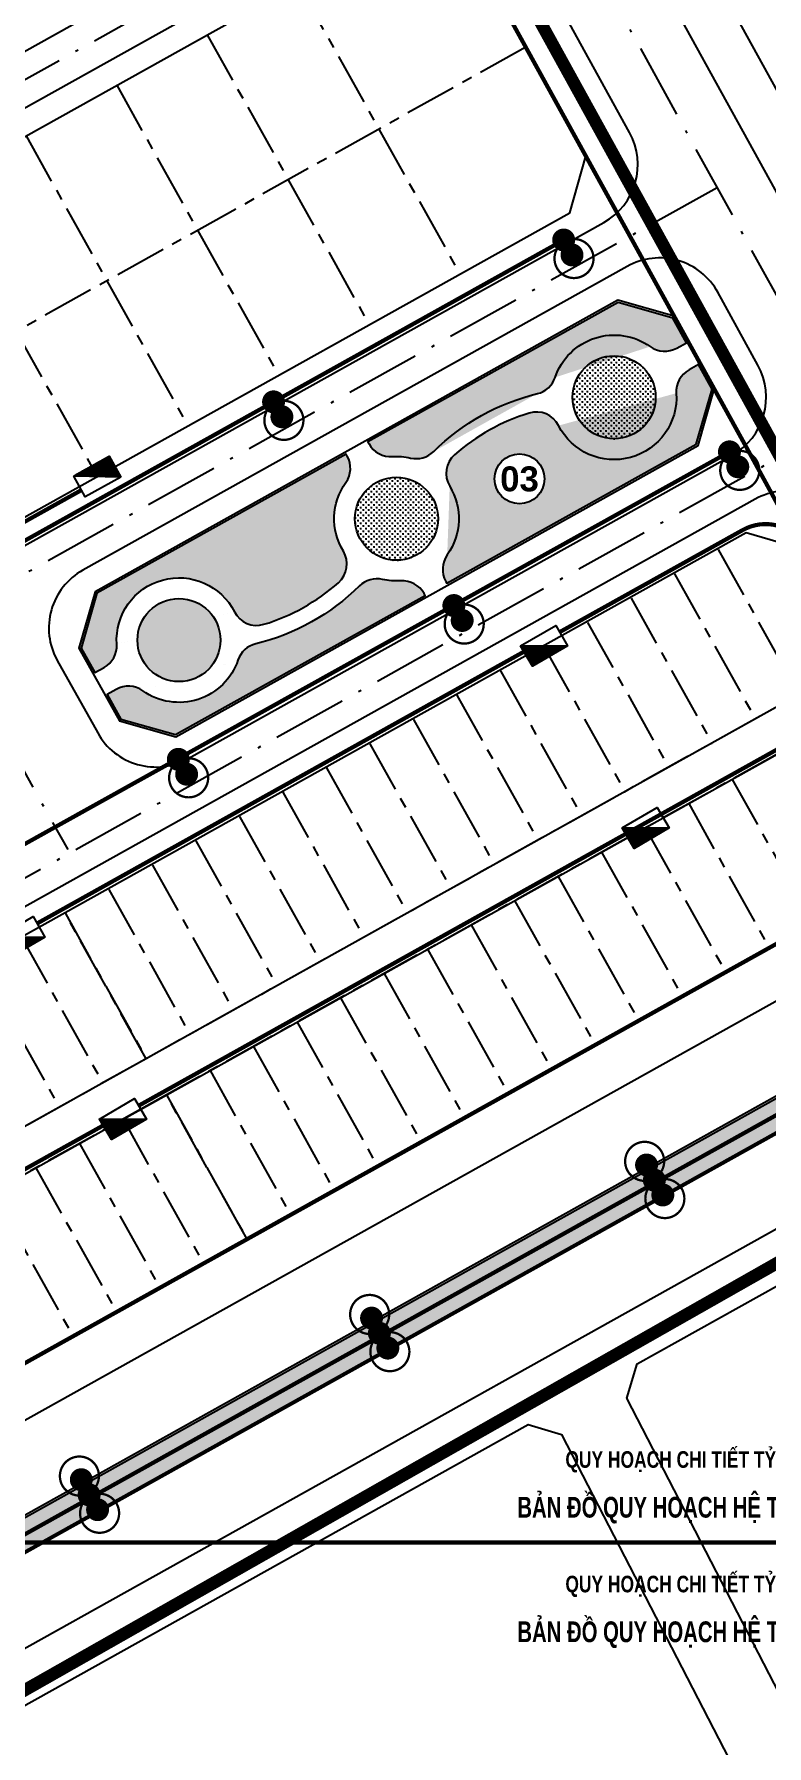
# Model space of a CAD drawing. Header units: metres. Extents: x 566107 to 571261, y 2062953 to 2068466.
# Drawn here: x 569046.3 to 569134.5, y 2066211.6 to 2066417.8 of the extents above; entities that cross this region are included whole.
import ezdxf
from ezdxf.enums import TextEntityAlignment as Align

# ---------------------------------------------------------------- set-up
doc = ezdxf.new("R2010")
doc.units = ezdxf.units.M
for name, pattern in [('ACAD_ISO10W100', [18.5, 12, -3, 0.5, -3]), ('CENTER', [2, 1.25, -0.25, 0.25, -0.25]), ('DOT', [0.25, 0, -0.25]), ('HIDDEN', [0.375, 0.25, -0.125])]:
    doc.linetypes.add(name, pattern=pattern)
for name, color, linetype in [('BoThamCo', 94, 'CONTINUOUS'), ('ChiaLo', 128, 'CENTER'), ('Dien', 1, 'CONTINUOUS'), ('Dien CS', 2, 'CONTINUOUS'), ('Dien SH', 6, 'CONTINUOUS'), ('ghi_chu', 7, 'CONTINUOUS'), ('hacth sdd', 8, 'CONTINUOUS'), ('hatchViaHe+LogDg', 129, 'CONTINUOUS'), ('Khung ban ve', 7, 'CONTINUOUS'), ('LogDg', 7, 'CONTINUOUS'), ('nha', 20, 'CONTINUOUS'), ('RANHGIOI', 2, 'HIDDEN'), ('TimDg', 222, 'CONTINUOUS'), ('ViaHeS', 32, 'CONTINUOUS')]:
    doc.layers.add(name, color=color, linetype=linetype)
doc.styles.add('ARIALB', font='VHARIALB.TTF', dxfattribs={"width": 0.75})
doc.styles.get("Standard").update_dxf_attribs({"font": 'VHARIALN.TTF'})
doc.linetypes.add('DD0', pattern='A,12.7,-5.08,["0,4kV",Standard,S=2.54,R=0,X=-2.54,Y=-1.27],-9.35', length=27.13)
doc.linetypes.add('DIEN22KV', pattern='A,12.7,-5.08,["22KV",Standard,S=2.54,R=0,X=-2.54,Y=-1.27],-9.08', length=26.86)
doc.linetypes.add('DIENCS_LINE', pattern='A,12.7,-5.08,["CS",Standard,S=2.54,R=0,X=-2.54,Y=-1.27],-6.35', length=24.13)
pattern_1 = [(0, (568078.41226, 2065965.17254), (0.3175, 0.3175), [0.15875, -0.47625]), (90, (568078.49163, 2065965.09316), (-0.3175, 0.3175), [0.15875, -0.47625])]

# ---------------------------------------------------------------- blocks, each defined once
blk = doc.blocks.new('truong')
at = {"color": 240}
for points in [[(0, 0), (3.9, -6.99), (-3.03, -10.98), (-6.93, -3.99)], [(-30.76, -53.93), (-39.49, -58.8), (-45.28, -48.3), (-36.55, -43.42)], [(-53.77, -80.52), (-51.34, -84.88), (-55.7, -87.32), (-58.14, -82.95)], [(-86.18, -96.31), (-82.8, -102.44), (-60.97, -90.26), (-64.35, -84.13)]]:
    blk.add_wipeout(points, dxfattribs=at).dxf.layer = 'nha'
at = {"layer": 'nha'}
for points in [[(-4.77, -7.36), (1.73, -3.62)], [(-35.24, -56.15), (-40.85, -46.11)]]:
    blk.add_lwpolyline(points, dxfattribs=at)
at = {"layer": 'nha', "const_width": 0.332}
for points in [[(-37.35, -45.67, 1), (-37.06, -45.51, 1)], [(-36.87, -46.55, 1), (-36.58, -46.38, 1)], [(-36.39, -47.42, 1), (-36.1, -47.26, 1)]]:
    blk.add_lwpolyline(points, format="xyb", close=True, dxfattribs=at)
at = {"color": 240}
for points in [[(-8.86, -10.8), (-0.58, -25.64), (-26.85, -40.3), (-35.06, -25.41)], [(-47.29, -32.24), (-42.41, -40.97), (-57.32, -49.28), (-55.85, -51.9), (-63.71, -56.29), (-65.16, -53.66), (-86.99, -65.84), (-87.97, -64.1), (-92.33, -66.53), (-87.74, -74.85), (-85.04, -73.34), (-81.59, -79.43), (-84.36, -80.98), (-81.7, -85.8), (-90.44, -90.67), (-104.92, -64.4)]]:
    blk.add_wipeout(points, dxfattribs=at).dxf.layer = 'nha'
at = {"layer": 'nha', "color": 240, "linetype": 'Continuous'}
for points in [[(-3.03, -10.98), (-6.93, -3.99), (0, 0), (3.9, -6.99)], [(-47.29, -32.24), (-42.41, -40.97), (-86.99, -65.84), (-91.82, -57.09)], [(-30.76, -53.93), (-39.49, -58.8), (-45.28, -48.3), (-36.55, -43.42)], [(-53.77, -80.52), (-58.14, -82.95), (-55.7, -87.32), (-51.34, -84.88)], [(-53.87, -80.86), (-57.8, -83.05), (-55.61, -86.98), (-51.68, -84.79)], [(-64.35, -84.13), (-60.97, -90.26), (-82.8, -102.44), (-86.18, -96.31)]]:
    blk.add_lwpolyline(points, close=True, dxfattribs=at)
at = {"layer": 'nha', "color": 10, "ltscale": 3}
for points in [[(-2.94, -10.64), (-6.59, -4.08), (-0.09, -0.34), (3.56, -6.9)], [(-47.38, -32.58), (-42.75, -40.87), (-86.9, -65.5), (-91.48, -57.18)], [(-31.1, -53.84), (-39.39, -58.46), (-44.94, -48.39), (-36.65, -43.76)], [(-90.34, -90.33), (-82.04, -85.7), (-96.29, -59.86), (-104.58, -64.49)], [(-64.45, -84.47), (-61.31, -90.16), (-82.71, -102.1), (-85.85, -96.41)]]:
    blk.add_lwpolyline(points, close=True, dxfattribs=at)
at = {"layer": 'nha', "const_width": 0.332}
for points in [[(-12.28, -14.5, 1), (-11.99, -14.34, 1)], [(-11.41, -14.02, 1), (-11.12, -13.86, 1)], [(-10.54, -13.53, 1), (-10.25, -13.37, 1)], [(-9.66, -13.04, 1), (-9.37, -12.88, 1)], [(-48.96, -34.97, 1), (-48.67, -34.81, 1)], [(-48.09, -34.48, 1), (-47.8, -34.32, 1)], [(-51.58, -36.43, 1), (-51.29, -36.27, 1)], [(-50.71, -35.94, 1), (-50.42, -35.78, 1)], [(-49.83, -35.46, 1), (-49.54, -35.3, 1)], [(-96.99, -61.77, 1), (-96.7, -61.61, 1)], [(-96.51, -62.65, 1), (-96.22, -62.48, 1)], [(-96.03, -63.52, 1), (-95.74, -63.36, 1)], [(-95.54, -64.4, 1), (-95.25, -64.24, 1)], [(-95.06, -65.27, 1), (-94.77, -65.11, 1)], [(-66.03, -86.86, 1), (-65.74, -86.7, 1)], [(-65.15, -86.38, 1), (-64.87, -86.21, 1)], [(-67.77, -87.84, 1), (-67.49, -87.68, 1)], [(-66.9, -87.35, 1), (-66.61, -87.19, 1)]]:
    blk.add_lwpolyline(points, format="xyb", close=True, dxfattribs=at)
at = {"layer": 'nha'}
for points in [[(-45.07, -36.72), (-89.19, -61.34)], [(-86.19, -88.01), (-100.43, -62.18)], [(-53.87, -80.86), (-55.61, -86.98)], [(-57.8, -83.05), (-51.68, -84.79)], [(-84.28, -99.25), (-62.88, -87.32)]]:
    blk.add_lwpolyline(points, dxfattribs=at)
at = {"layer": 'nha', "color": 240, "linetype": 'Continuous'}
for points in [[(-65.16, -53.66), (-63.71, -56.29), (-55.85, -51.9), (-57.32, -49.28)], [(-64.94, -53.54), (-63.62, -55.95), (-56.19, -51.81), (-57.53, -49.41)], [(-96.19, -59.52), (-91.82, -57.09)], [(-90.44, -90.67), (-81.7, -85.8), (-96.19, -59.52), (-104.92, -64.4), (-90.44, -90.67)], [(-92.33, -66.53), (-87.96, -64.09)], [(-87.74, -74.85), (-85.04, -73.34), (-81.59, -79.43), (-84.36, -80.98)]]:
    blk.add_lwpolyline(points, dxfattribs=at)
at = {"layer": 'nha', "color": 10, "ltscale": 3}
for points in [[(-96.07, -59.74), (-91.7, -57.31)], [(-92.45, -66.31), (-88.08, -63.87)], [(-87.62, -75.07), (-85.14, -73.68), (-81.93, -79.34), (-84.48, -80.76)]]:
    blk.add_lwpolyline(points, dxfattribs=at)
at = {"color": 240}
blk.add_wipeout([(1.86, -30.01), (6.66, -38.61), (-19.66, -53.11), (-24.41, -44.49)], dxfattribs=at).dxf.layer = 'nha'
at = {"layer": 'nha', "color": 240, "linetype": 'Continuous'}
for points in [[(-35.06, -25.41), (-8.86, -10.8), (-0.58, -25.64), (-26.85, -40.3), (-35.06, -25.41)], [(-24.41, -44.49), (1.86, -30.01), (6.66, -38.61), (-19.66, -53.11)]]:
    blk.add_lwpolyline(points, close=True, dxfattribs=at)
at = {"layer": 'nha', "color": 10, "ltscale": 3}
for points in [[(-34.72, -25.51), (-8.96, -11.14), (-0.92, -25.54), (-26.75, -39.96)], [(-24.07, -44.59), (1.76, -30.35), (6.32, -38.51), (-19.56, -52.77)]]:
    blk.add_lwpolyline(points, close=True, dxfattribs=at)
at = {"layer": 'nha'}
for points in [[(-30.74, -32.74), (-4.94, -18.34)], [(4.04, -34.43), (-21.82, -48.68)]]:
    blk.add_lwpolyline(points, dxfattribs=at)
at = {"layer": 'nha', "const_width": 0.332}
for points in [[(-0.69, -33.23, 1), (-0.4, -33.07, 1)], [(0.18, -32.74, 1), (0.47, -32.58, 1)], [(1.06, -32.25, 1), (1.35, -32.09, 1)], [(-1.56, -33.72, 1), (-1.27, -33.55, 1)]]:
    blk.add_lwpolyline(points, format="xyb", close=True, dxfattribs=at)
blk = doc.blocks.new('dsl')
at = {"color": 158, "linetype": 'DOT'}
blk.add_wipeout([(0, 1.5), (0.34, 1.46), (0.73, 1.31), (1.02, 1.1), (1.23, 0.85), (1.35, 0.64), (1.44, 0.41), (1.5, 0), (1.44, -0.42), (1.33, -0.7), (1.15, -0.96), (0.91, -1.19), (0.61, -1.37), (0.38, -1.45), (0, -1.5), (-0.46, -1.43), (-0.79, -1.27), (-1.14, -0.97), (-1.32, -0.72), (-1.43, -0.46), (-1.49, -0.14), (-1.5, 0), (-1.46, 0.34), (-1.34, 0.68), (-1.17, 0.94), (-0.92, 1.19), (-0.63, 1.36), (-0.25, 1.48)], dxfattribs=at).dxf.layer = 'ghi_chu'
at = {"layer": 'ghi_chu', "color": 32}
blk.add_circle((0, 0), 1.5, dxfattribs=at)
at = {"layer": 'ghi_chu', "style": 'ARIALB'}
blk.add_attdef('01', text='', height=1.5, dxfattribs=at).set_placement((0, -0.75), align=Align.CENTER)
blk = doc.blocks.new('TCT')
at = {"layer": 'Dien SH', "linetype": 'ACAD_ISO10W100'}
h = blk.add_hatch(dxfattribs=at)
h.set_pattern_fill('ANSI31', color=8, scale=0.2, angle=359.8821, style=0)
h.set_pattern_definition([(44.8821451, (4489.845165, -1045.592617), (-0.01764126996, 0.0177139943), [])])
h.paths.add_polyline_path([(-0.86, 0.5), (-2.41, -0.26), (-2.42, -1.41), (2.41, -1.42)])
h.paths.add_polyline_path([(-0.86, 0.5), (-2.41, 1.42), (-2.41, -0.26)])
at = {"layer": 'Dien SH', "color": 4, "linetype": 'ACAD_ISO10W100'}
blk.add_line((-2.41, 1.41), (2.41, -1.41), dxfattribs=at)
at = {"layer": 'Dien SH', "color": 4, "linetype": 'Continuous'}
blk.add_lwpolyline([(-2.41, 1.41), (2.41, 1.41), (2.41, -1.41), (-2.41, -1.41)], close=True, dxfattribs=at)
blk = doc.blocks.new('cs12')
at = {"layer": 'Dien CS', "color": 7, "linetype": 'Continuous', "ltscale": 20}
for points, const_width in [([(1.74, 0.97, 1), (-1.74, 4.13, 1)], 0.277), ([(0.51, 1.59, 1), (-0.51, 2.52, 1)], 1.38), ([(0.51, 0.47, -1), (-0.51, -0.47, -1)], 1.38)]:
    blk.add_lwpolyline(points, format="xyb", close=True, dxfattribs=dict(at, const_width=const_width))
blk = doc.blocks.new('CS01')
at = {"layer": 'Dien CS', "color": 7, "linetype": 'Continuous', "ltscale": 20}
for points, const_width in [([(0.51, 0.47, -1), (-0.51, -0.47, -1)], 1.38), ([(1.74, -0.97, -1), (-1.74, -4.13, -1)], 0.277), ([(0.51, -1.59, -1), (-0.51, -2.52, -1)], 1.38)]:
    blk.add_lwpolyline(points, format="xyb", close=True, dxfattribs=dict(at, const_width=const_width))

msp = doc.modelspace()

# ---------------------------------------------------------------- hatches: boundary and pattern name
at = {"layer": 'hacth sdd'}
h = msp.add_hatch(dxfattribs=at)
h.set_pattern_fill('CROSS', color=64, scale=0.05, style=0)
h.set_pattern_definition([(0, (568895.41586, 2066354.81085), (0.3175, 0.3175), [0.15875, -0.47625]), (90, (568895.49523, 2066354.73148), (-0.3175, 0.3175), [0.15875, -0.47625])])
edge = h.paths.add_edge_path()
edge.add_arc((568982.17, 2066448.17), 3, 299.1613, 389.1613)
edge.add_line((568984.79, 2066449.63), (568982.84, 2066453.12))
edge.add_line((568982.84, 2066453.12), (568965.32, 2066443.35))
edge.add_arc((568956.55, 2066459.07), 18, 260.5015, 299.1613, ccw=False)
edge.add_line((568953.58, 2066441.31), (568946.05, 2066442.57))
edge.add_arc((568943.57, 2066427.78), 15, 80.5015, 119.1613)
edge.add_line((568936.26, 2066440.88), (568897.55, 2066419.27))
edge.add_line((568897.55, 2066419.27), (568895.42, 2066412.36))
edge.add_line((568895.42, 2066412.36), (568923.18, 2066356.85))
edge.add_line((568923.18, 2066356.85), (568929.79, 2066354.81))
edge.add_line((568929.79, 2066354.81), (569085.64, 2066441.78))
edge.add_line((569085.64, 2066441.78), (569087.6, 2066448.59))
edge.add_line((569087.6, 2066448.59), (569076.49, 2066468.74))
edge.add_line((569076.49, 2066468.74), (569074.57, 2066467.66))
edge.add_arc((569076.03, 2066465.04), 3, 119.1613, 209.1613)
edge.add_line((569073.41, 2066463.58), (569078.77, 2066453.98))
edge.add_line((569078.77, 2066453.98), (569070.04, 2066449.1))
edge.add_line((569070.04, 2066449.1), (569064.68, 2066458.71))
edge.add_arc((569062.06, 2066457.25), 3, 29.1613, 119.1613)
edge.add_line((569060.6, 2066459.87), (569059.72, 2066459.38))
edge.add_line((569059.72, 2066459.38), (569065.57, 2066448.9))
edge.add_line((569065.57, 2066448.9), (569027.15, 2066427.46))
edge.add_line((569027.15, 2066427.46), (569029.58, 2066423.1))
edge.add_line((569029.58, 2066423.1), (568967.55, 2066388.48))
edge.add_arc((568968.53, 2066386.73), 2, 119.1613, 209.4535)
edge.add_line((568966.78, 2066385.75), (568967.69, 2066384.15))
edge.add_line((568967.69, 2066384.15), (568933.12, 2066364.63))
edge.add_line((568933.12, 2066364.63), (568904.56, 2066415.2))
edge.add_line((568904.56, 2066415.2), (568939.13, 2066434.72))
edge.add_line((568939.13, 2066434.72), (568942.7, 2066428.41))
edge.add_arc((568947.05, 2066430.86), 5, 209.4535, 299.1613)
edge.add_line((568949.49, 2066426.5), (568983.63, 2066445.55))
h = msp.add_hatch(dxfattribs=at)
h.set_pattern_fill('CROSS', color=64, scale=0.05, style=0)
h.set_pattern_definition(pattern_1)
edge = h.paths.add_edge_path()
edge.add_line((569123.64, 2066379.96), (569124.79, 2066380.6))
edge.add_line((569124.79, 2066380.6), (569123.15, 2066383.58))
edge.add_line((569123.15, 2066383.58), (569116.57, 2066385.46))
edge.add_line((569116.57, 2066385.46), (569086.45, 2066368.66))
edge.add_line((569086.45, 2066368.66), (569086.58, 2066368.43))
edge.add_arc((569089.2, 2066369.89), 3, 209.1613, 273.7844)
edge.add_arc((569089.89, 2066359.41), 7.5, 76.9962, 93.7844, ccw=False)
edge.add_arc((569092.26, 2066369.64), 3, 256.9962, 314.7868)
edge.add_arc((569113.05, 2066348.69), 26.52, 103.5348, 134.7868, ccw=False)
edge.add_arc((569106.14, 2066377.39), 3, 283.5348, 341.3275)
edge.add_arc((569116.09, 2066374.03), 7.5, 54.5436, 161.3275, ccw=False)
edge.add_arc((569122.18, 2066382.58), 3, 234.5436, 299.1619)
h = msp.add_hatch(dxfattribs=at)
h.set_pattern_fill('CROSS', color=64, scale=0.05, style=0)
h.set_pattern_definition(pattern_1)
edge = h.paths.add_edge_path()
edge.add_line((569123.64, 2066379.96), (569124.79, 2066380.6))
edge.add_line((569124.79, 2066380.6), (569123.15, 2066383.58))
edge.add_line((569123.15, 2066383.58), (569116.57, 2066385.46))
edge.add_line((569116.57, 2066385.46), (569086.45, 2066368.66))
edge.add_line((569086.45, 2066368.66), (569086.58, 2066368.43))
edge.add_arc((569089.2, 2066369.89), 3, 209.1613, 273.7844)
edge.add_arc((569089.89, 2066359.41), 7.5, 76.9962, 93.7844, ccw=False)
edge.add_arc((569092.26, 2066369.64), 3, 256.9962, 314.7868)
edge.add_arc((569113.05, 2066348.69), 26.52, 103.5348, 134.7868, ccw=False)
edge.add_arc((569106.14, 2066377.39), 3, 283.5348, 341.3275)
edge.add_arc((569116.09, 2066374.03), 7.5, 54.5436, 161.3275, ccw=False)
edge.add_arc((569122.18, 2066382.58), 3, 234.5436, 299.1619)
h = msp.add_hatch(dxfattribs=at)
h.set_pattern_fill('CROSS', color=64, scale=0.05, style=0)
h.set_pattern_definition(pattern_1)
edge = h.paths.add_edge_path()
edge.add_arc((569116.09, 2066374.03), 5, 0, 360)
h = msp.add_hatch(dxfattribs=at)
h.set_pattern_fill('CROSS', color=64, scale=0.05, style=0)
h.set_pattern_definition(pattern_1)
edge = h.paths.add_edge_path()
edge.add_arc((569116.09, 2066374.03), 5, 0, 360)
h = msp.add_hatch(dxfattribs=at)
h.set_pattern_fill('CROSS', color=64, scale=0.05, style=0)
h.set_pattern_definition(pattern_1)
edge = h.paths.add_edge_path()
edge.add_arc((569089.89, 2066359.41), 7.5, -35.4618, 31.3253, ccw=False)
edge.add_arc((569098.45, 2066353.32), 3, 144.5382, 209.1613)
edge.add_line((569095.83, 2066351.86), (569095.96, 2066351.63))
edge.add_line((569095.96, 2066351.63), (569125.99, 2066368.38))
edge.add_line((569125.99, 2066368.38), (569127.88, 2066375))
edge.add_line((569127.88, 2066375), (569126.24, 2066377.98))
edge.add_line((569126.24, 2066377.98), (569125.11, 2066377.34))
edge.add_arc((569126.57, 2066374.72), 3, 119.1619, 183.7897)
edge.add_arc((569116.09, 2066374.03), 7.5, -153.002, 3.7897, ccw=False)
edge.add_arc((569106.74, 2066369.26), 3, 26.998, 107.0704)
edge.add_arc((569113.05, 2066348.69), 24.52, 107.0704, 131.2505)
edge.add_arc((569098.86, 2066364.87), 3, 131.2505, 211.3253)
h = msp.add_hatch(dxfattribs=at)
h.set_pattern_fill('CROSS', color=64, scale=0.05, style=0)
h.set_pattern_definition(pattern_1)
edge = h.paths.add_edge_path()
edge.add_arc((569089.89, 2066359.41), 7.5, -35.4618, 31.3253, ccw=False)
edge.add_arc((569098.45, 2066353.32), 3, 144.5382, 209.1613)
edge.add_line((569095.83, 2066351.86), (569095.96, 2066351.63))
edge.add_line((569095.96, 2066351.63), (569125.99, 2066368.38))
edge.add_line((569125.99, 2066368.38), (569127.88, 2066375))
edge.add_line((569127.88, 2066375), (569126.24, 2066377.98))
edge.add_line((569126.24, 2066377.98), (569125.11, 2066377.34))
edge.add_arc((569126.57, 2066374.72), 3, 119.1619, 183.7897)
edge.add_arc((569116.09, 2066374.03), 7.5, -153.002, 3.7897, ccw=False)
edge.add_arc((569106.74, 2066369.26), 3, 26.998, 107.0704)
edge.add_arc((569113.05, 2066348.69), 24.52, 107.0704, 131.2505)
edge.add_arc((569098.86, 2066364.87), 3, 131.2505, 211.3253)
h = msp.add_hatch(dxfattribs=at)
h.set_pattern_fill('CROSS', color=64, scale=0.05, style=0)
h.set_pattern_definition(pattern_1)
edge = h.paths.add_edge_path()
edge.add_arc((569053.22, 2066344.1), 3, 299.1619, 363.7843)
edge.add_arc((569063.7, 2066344.79), 7.5, 27.001, 183.7843, ccw=False)
edge.add_arc((569073.05, 2066349.56), 3, 207.001, 287.0727)
edge.add_arc((569066.73, 2066370.13), 24.52, 287.0727, 311.2515)
edge.add_arc((569080.92, 2066353.95), 3, 311.2515, 391.3209)
edge.add_arc((569089.89, 2066359.41), 7.5, 144.5382, 211.3209, ccw=False)
edge.add_arc((569081.34, 2066365.5), 3, 324.5382, 389.1613)
edge.add_line((569083.96, 2066366.96), (569083.83, 2066367.19))
edge.add_line((569083.83, 2066367.19), (569053.8, 2066350.44))
edge.add_line((569053.8, 2066350.44), (569051.93, 2066343.83))
edge.add_line((569051.93, 2066343.83), (569053.58, 2066340.87))
edge.add_line((569053.58, 2066340.87), (569054.68, 2066341.48))
edge = h.paths.add_edge_path()
edge.add_arc((569063.7, 2066344.79), 5, 0, 360)
h = msp.add_hatch(dxfattribs=at)
h.set_pattern_fill('CROSS', color=64, scale=0.05, style=0)
h.set_pattern_definition(pattern_1)
edge = h.paths.add_edge_path()
edge.add_arc((569053.22, 2066344.1), 3, 299.1619, 363.7843)
edge.add_arc((569063.7, 2066344.79), 7.5, 27.001, 183.7843, ccw=False)
edge.add_arc((569073.05, 2066349.56), 3, 207.001, 287.0727)
edge.add_arc((569066.73, 2066370.13), 24.52, 287.0727, 311.2515)
edge.add_arc((569080.92, 2066353.95), 3, 311.2515, 391.3209)
edge.add_arc((569089.89, 2066359.41), 7.5, 144.5382, 211.3209, ccw=False)
edge.add_arc((569081.34, 2066365.5), 3, 324.5382, 389.1613)
edge.add_line((569083.96, 2066366.96), (569083.83, 2066367.19))
edge.add_line((569083.83, 2066367.19), (569053.8, 2066350.44))
edge.add_line((569053.8, 2066350.44), (569051.93, 2066343.83))
edge.add_line((569051.93, 2066343.83), (569053.58, 2066340.87))
edge.add_line((569053.58, 2066340.87), (569054.68, 2066341.48))
edge = h.paths.add_edge_path()
edge.add_arc((569063.7, 2066344.79), 5, 0, 360)
h = msp.add_hatch(dxfattribs=at)
h.set_pattern_fill('CROSS', color=64, scale=0.05, style=0)
h.set_pattern_definition(pattern_1)
edge = h.paths.add_edge_path()
edge.add_arc((569089.89, 2066359.41), 5, 0, 360)
h = msp.add_hatch(dxfattribs=at)
h.set_pattern_fill('CROSS', color=64, scale=0.05, style=0)
h.set_pattern_definition(pattern_1)
edge = h.paths.add_edge_path()
edge.add_arc((569089.89, 2066359.41), 5, 0, 360)
h = msp.add_hatch(dxfattribs=at)
h.set_pattern_fill('CROSS', color=64, scale=0.05, style=0)
h.set_pattern_definition(pattern_1)
edge = h.paths.add_edge_path()
edge.add_line((569056.14, 2066338.86), (569055.05, 2066338.25))
edge.add_line((569055.05, 2066338.25), (569056.7, 2066335.28))
edge.add_line((569056.7, 2066335.28), (569063.3, 2066333.41))
edge.add_line((569063.3, 2066333.41), (569093.34, 2066350.16))
edge.add_line((569093.34, 2066350.16), (569093.21, 2066350.39))
edge.add_arc((569090.59, 2066348.93), 3, 29.1613, 93.7844)
edge.add_arc((569089.89, 2066359.41), 7.5, 256.991, 273.7844, ccw=False)
edge.add_arc((569087.53, 2066349.18), 3, 76.991, 134.7861)
edge.add_arc((569066.73, 2066370.13), 26.52, 283.5375, 314.7861, ccw=False)
edge.add_arc((569073.64, 2066341.43), 3, 103.5375, 161.3305)
edge.add_arc((569063.7, 2066344.79), 7.5, 234.5381, 341.3305, ccw=False)
edge.add_arc((569057.61, 2066336.24), 3, 54.5381, 119.1619)
edge = h.paths.add_edge_path(flags=17)
edge.add_arc((569063.7, 2066344.79), 5, 0, 360)
h = msp.add_hatch(dxfattribs=at)
h.set_pattern_fill('CROSS', color=64, scale=0.05, style=0)
h.set_pattern_definition(pattern_1)
edge = h.paths.add_edge_path()
edge.add_line((569056.14, 2066338.86), (569055.05, 2066338.25))
edge.add_line((569055.05, 2066338.25), (569056.7, 2066335.28))
edge.add_line((569056.7, 2066335.28), (569063.3, 2066333.41))
edge.add_line((569063.3, 2066333.41), (569093.34, 2066350.16))
edge.add_line((569093.34, 2066350.16), (569093.21, 2066350.39))
edge.add_arc((569090.59, 2066348.93), 3, 29.1613, 93.7844)
edge.add_arc((569089.89, 2066359.41), 7.5, 256.991, 273.7844, ccw=False)
edge.add_arc((569087.53, 2066349.18), 3, 76.991, 134.7861)
edge.add_arc((569066.73, 2066370.13), 26.52, 283.5375, 314.7861, ccw=False)
edge.add_arc((569073.64, 2066341.43), 3, 103.5375, 161.3305)
edge.add_arc((569063.7, 2066344.79), 7.5, 234.5381, 341.3305, ccw=False)
edge.add_arc((569057.61, 2066336.24), 3, 54.5381, 119.1619)
edge = h.paths.add_edge_path(flags=17)
edge.add_arc((569063.7, 2066344.79), 5, 0, 360)
h = msp.add_hatch(dxfattribs=at)
h.set_pattern_fill('CROSS', color=64, scale=0.05, style=0)
h.set_pattern_definition([(0, (568124.4922, 2065856.43456), (0.3175, 0.3175), [0.15875, -0.47625]), (90, (568124.5716, 2065856.3552), (-0.3175, 0.3175), [0.15875, -0.47625])])
edge = h.paths.add_edge_path()
edge.add_arc((569156.91, 2066299.47), 1.75, 299.1613, 479.1613)
edge.add_line((569156.06, 2066301), (569006.84, 2066217.73))
edge.add_arc((569007.69, 2066216.2), 1.75, 119.1613, 270)
edge.add_arc((569007.69, 2066216.2), 1.75, 270, 299.1613)
edge.add_line((569008.54, 2066214.68), (569157.76, 2066297.94))
at = {"layer": 'hatchViaHe+LogDg'}
h = msp.add_hatch(dxfattribs=at)
h.set_pattern_fill('PHANTSQR', color=256, angle=322, style=0, pattern_type=2)
h.set_pattern_definition([(322, (568904.6247, 2066364.5771), (0.6156615, 0.7880108), [0.18, -0.15, 0.18, -0.15, 0.18, -0.16]), (52, (568905.3989, 2066364.0737), (-0.7880108, 0.6156615), [0.18, -0.15, 0.18, -0.15, 0.18, -0.16])])
edge = h.paths.add_edge_path()
edge.add_line((569065.57, 2066448.9), (569059.72, 2066459.38))
edge.add_line((569059.72, 2066459.38), (569060.6, 2066459.87))
edge.add_arc((569062.06, 2066457.25), 3, 29.1613, 119.1613, ccw=False)
edge.add_line((569064.68, 2066458.71), (569070.04, 2066449.1))
edge.add_line((569070.04, 2066449.1), (569078.77, 2066453.98))
edge.add_line((569078.77, 2066453.98), (569073.41, 2066463.58))
edge.add_arc((569076.03, 2066465.04), 3, 119.1613, 209.1613, ccw=False)
edge.add_line((569074.57, 2066467.66), (569076.49, 2066468.74))
edge.add_line((569076.49, 2066468.74), (569074.03, 2066473.2))
edge.add_line((569074.03, 2066473.2), (569072, 2066472.05))
edge.add_arc((569070.52, 2066474.67), 3, 209.4543, 299.4543, ccw=False)
edge.add_line((569067.91, 2066473.19), (569057.54, 2066491.56))
edge.add_line((569057.54, 2066491.56), (569017.66, 2066469.04))
edge.add_line((569017.66, 2066469.04), (569018.55, 2066467.46))
edge.add_arc((569016.81, 2066466.48), 2, -60.5457, 29.4543, ccw=False)
edge.add_line((569017.79, 2066464.74), (568999.37, 2066454.33))
edge.add_arc((568997.89, 2066456.94), 3, 209.1613, 299.7474, ccw=False)
edge.add_line((568995.27, 2066455.48), (568993.32, 2066458.97))
edge.add_line((568993.32, 2066458.97), (568982.84, 2066453.12))
edge.add_line((568982.84, 2066453.12), (568984.79, 2066449.63))
edge.add_arc((568982.17, 2066448.17), 3, -60.8387, 29.1613, ccw=False)
edge.add_line((568983.63, 2066445.55), (568949.49, 2066426.5))
edge.add_arc((568947.05, 2066430.86), 5, 209.4535, 299.1613, ccw=False)
edge.add_line((568942.7, 2066428.41), (568939.13, 2066434.72))
edge.add_line((568939.13, 2066434.72), (568904.56, 2066415.2))
edge.add_line((568904.56, 2066415.2), (568933.12, 2066364.63))
edge.add_line((568933.12, 2066364.63), (568967.69, 2066384.15))
edge.add_line((568967.69, 2066384.15), (568966.78, 2066385.75))
edge.add_arc((568968.53, 2066386.73), 2, 119.1613, 209.4535, ccw=False)
edge.add_line((568967.55, 2066388.48), (569029.58, 2066423.1))
edge.add_line((569029.58, 2066423.1), (569027.15, 2066427.46))
edge.add_line((569027.15, 2066427.46), (569065.57, 2066448.9))
edge = h.paths.add_edge_path(flags=16)
edge.add_arc((569068.19, 2066460.63), 1, 118.3778, 209.1613, ccw=False)
edge.add_line((569067.72, 2066461.51), (569069.48, 2066462.46))
edge.add_arc((569069.95, 2066461.58), 1, 29.1613, 118.3778, ccw=False)
edge.add_line((569070.82, 2066462.06), (569073.75, 2066456.82))
edge.add_arc((569072.87, 2066456.34), 1, -61.6222, 29.1613, ccw=False)
edge.add_line((569073.35, 2066455.46), (569071.59, 2066454.51))
edge.add_arc((569071.11, 2066455.39), 1, 209.1613, 298.3778, ccw=False)
edge.add_line((569070.24, 2066454.9), (569067.32, 2066460.14))
edge = h.paths.add_edge_path(flags=16)
edge.add_line((569039.9, 2066471.15), (569037.92, 2066474.7))
edge.add_arc((569038.79, 2066475.18), 1, 119.1613, 209.1613, ccw=False)
edge.add_arc((569038.79, 2066475.18), 1, 29.1613, 119.1613, ccw=False)
edge.add_line((569039.67, 2066475.67), (569041.64, 2066472.13))
edge.add_arc((569040.77, 2066471.64), 1, -60.5457, 29.1613, ccw=False)
edge.add_arc((569040.77, 2066471.64), 1, 209.1613, 299.4543, ccw=False)
edge = h.paths.add_edge_path(flags=16)
edge.add_arc((569013.31, 2066445.8), 3, 119.4543, 209.4543, ccw=False)
edge.add_line((569011.84, 2066448.42), (569019.69, 2066452.85))
edge.add_arc((569021.17, 2066450.24), 3, 29.1613, 119.4543, ccw=False)
edge.add_line((569023.79, 2066451.7), (569028.57, 2066443.14))
edge.add_arc((569025.95, 2066441.68), 3, -60.8387, 29.1613, ccw=False)
edge.add_line((569027.41, 2066439.06), (569016.97, 2066433.23))
edge.add_line((569016.97, 2066433.23), (569010.7, 2066444.33))

# ---------------------------------------------------------------- linework, layer by layer
at = {"layer": 'BoThamCo'}
for points in [[(569123.64, 2066379.96), (569124.79, 2066380.6), (569123.15, 2066383.58), (569116.57, 2066385.46), (569086.45, 2066368.66), (569086.58, 2066368.43, 0.28969), (569089.4, 2066366.89, -0.073383), (569091.58, 2066366.72, 0.257643), (569094.37, 2066367.51, -0.137214), (569106.85, 2066374.47, 0.257653), (569108.99, 2066376.43, -0.502859), (569120.44, 2066380.14, 0.289667), (569123.64, 2066379.96)], [(569123.64, 2066379.96), (569124.79, 2066380.6), (569123.15, 2066383.58), (569116.57, 2066385.46), (569086.45, 2066368.66), (569086.58, 2066368.43, 0.28969), (569089.4, 2066366.89, -0.073383), (569091.58, 2066366.72, 0.257643), (569094.37, 2066367.51, -0.137214), (569106.85, 2066374.47, 0.257653), (569108.99, 2066376.43, -0.502859), (569120.44, 2066380.14, 0.289667), (569123.64, 2066379.96)], [(569096.3, 2066363.31, -0.299953), (569096, 2066355.06, 0.28969), (569095.83, 2066351.86), (569095.96, 2066351.63), (569125.99, 2066368.38), (569127.88, 2066375), (569126.24, 2066377.98), (569125.11, 2066377.34, 0.289712), (569123.58, 2066374.52, -0.81552), (569109.41, 2066370.62, 0.364328), (569105.86, 2066372.13, 0.105899), (569096.89, 2066367.12, 0.36434), (569096.3, 2066363.31)], [(569096.3, 2066363.31, -0.299953), (569096, 2066355.06, 0.28969), (569095.83, 2066351.86), (569095.96, 2066351.63), (569125.99, 2066368.38), (569127.88, 2066375), (569126.24, 2066377.98), (569125.11, 2066377.34, 0.289712), (569123.58, 2066374.52, -0.81552), (569109.41, 2066370.62, 0.364328), (569105.86, 2066372.13, 0.105899), (569096.89, 2066367.12, 0.36434), (569096.3, 2066363.31)], [(569054.68, 2066341.48, 0.289686), (569056.21, 2066344.3, -0.815459), (569070.38, 2066348.2, 0.364325), (569073.93, 2066346.69, 0.105893), (569082.9, 2066351.7, 0.364313), (569083.49, 2066355.51, -0.299932), (569083.79, 2066363.76, 0.28969), (569083.96, 2066366.96), (569083.83, 2066367.19), (569053.8, 2066350.44), (569051.93, 2066343.83), (569053.58, 2066340.87), (569054.68, 2066341.48)], [(569054.68, 2066341.48, 0.289686), (569056.21, 2066344.3, -0.815459), (569070.38, 2066348.2, 0.364325), (569073.93, 2066346.69, 0.105893), (569082.9, 2066351.7, 0.364313), (569083.49, 2066355.51, -0.299932), (569083.79, 2066363.76, 0.28969), (569083.96, 2066366.96), (569083.83, 2066367.19), (569053.8, 2066350.44), (569051.93, 2066343.83), (569053.58, 2066340.87), (569054.68, 2066341.48)], [(569056.14, 2066338.86), (569055.05, 2066338.25), (569056.7, 2066335.28), (569063.3, 2066333.41), (569093.34, 2066350.16), (569093.21, 2066350.39, 0.28969), (569090.39, 2066351.93, -0.073406), (569088.21, 2066352.1, 0.257664), (569085.42, 2066351.31, -0.137199), (569072.94, 2066344.35, 0.257654), (569070.8, 2066342.39, -0.502906), (569059.35, 2066338.68, 0.289693), (569056.14, 2066338.86)], [(569056.14, 2066338.86), (569055.05, 2066338.25), (569056.7, 2066335.28), (569063.3, 2066333.41), (569093.34, 2066350.16), (569093.21, 2066350.39, 0.28969), (569090.39, 2066351.93, -0.073406), (569088.21, 2066352.1, 0.257664), (569085.42, 2066351.31, -0.137199), (569072.94, 2066344.35, 0.257654), (569070.8, 2066342.39, -0.502906), (569059.35, 2066338.68, 0.289693), (569056.14, 2066338.86)]]:
    msp.add_lwpolyline(points, format="xyb", dxfattribs=at)
msp.add_lwpolyline([(569157.76, 2066297.94, 1), (569156.06, 2066301), (569006.84, 2066217.73, 0.773158), (569007.69, 2066214.45, 0.127931), (569008.54, 2066214.68)], format="xyb", close=True, dxfattribs=at)
for centre in [(569116.09, 2066374.03), (569116.09, 2066374.03), (569089.89, 2066359.41), (569089.89, 2066359.41), (569063.7, 2066344.79), (569063.7, 2066344.79)]:
    msp.add_circle(centre, 5, dxfattribs=at)
at = {"layer": 'ChiaLo', "ltscale": 5}
for points in [[(569078.03, 2066423.79), (569097.52, 2066388.86)], [(569067.11, 2066417.7), (569086.6, 2066382.77)], [(569105.46, 2066416.19), (568939.75, 2066323.73)], [(569056.2, 2066411.61), (569075.69, 2066376.68)], [(569045.28, 2066405.51), (569064.77, 2066370.58)], [(569034.36, 2066399.42), (569053.86, 2066364.49)], [(569128.61, 2066355.7), (569138.35, 2066338.24)], [(569123.37, 2066352.78), (569133.11, 2066335.31)], [(569118.13, 2066349.86), (569127.88, 2066332.39)], [(569112.89, 2066346.93), (569122.64, 2066329.47)], [(569107.65, 2066344.01), (569117.4, 2066326.54)], [(569102.41, 2066341.08), (569112.16, 2066323.62)], [(569142.41, 2066340.5), (569059.76, 2066294.38), (569050.02, 2066311.85)], [(569097.17, 2066338.16), (569106.92, 2066320.7)], [(569144.75, 2066336.08), (569062.2, 2066290.02), (569071.94, 2066272.55)], [(569091.93, 2066335.24), (569101.68, 2066317.77)], [(569086.69, 2066332.31), (569096.44, 2066314.85)], [(569081.45, 2066329.39), (569091.2, 2066311.92)], [(569076.21, 2066326.47), (569085.96, 2066309)], [(569130.31, 2066328.02), (569140.06, 2066310.56)], [(569125.07, 2066325.1), (569134.82, 2066307.64)], [(569070.97, 2066323.54), (569080.72, 2066306.08)], [(569065.73, 2066320.62), (569075.48, 2066303.15)], [(569119.83, 2066322.18), (569129.58, 2066304.71)], [(569114.59, 2066319.25), (569124.34, 2066301.79)], [(569060.5, 2066317.7), (569070.24, 2066300.23)], [(569109.35, 2066316.33), (569119.1, 2066298.86)], [(569055.26, 2066314.77), (569065, 2066297.31)], [(569104.11, 2066313.41), (569113.86, 2066295.94)], [(569050.02, 2066311.85), (569059.76, 2066294.38), (568977.43, 2066248.44)], [(569098.87, 2066310.48), (569108.62, 2066293.02)], [(569044.78, 2066308.92), (569054.52, 2066291.46)], [(569039.54, 2066306), (569049.28, 2066288.54)], [(569093.64, 2066307.56), (569103.38, 2066290.09)], [(569088.4, 2066304.64), (569098.14, 2066287.17)], [(569083.16, 2066301.71), (569092.9, 2066284.25)], [(569077.92, 2066298.79), (569087.66, 2066281.32)], [(569072.68, 2066295.86), (569082.42, 2066278.4)], [(569067.44, 2066292.94), (569077.18, 2066275.48)], [(569071.94, 2066272.55), (569062.2, 2066290.02), (568979.65, 2066243.95)], [(569056.96, 2066287.09), (569066.7, 2066269.63)], [(569051.72, 2066284.17), (569061.46, 2066266.7)], [(569046.48, 2066281.25), (569056.23, 2066263.78)], [(569041.24, 2066278.32), (569050.99, 2066260.86)]]:
    msp.add_lwpolyline(points, dxfattribs=at)
at = {"layer": 'Dien', "color": 10, "linetype": 'DIEN22KV', "const_width": 1.5, "elevation": 0}
msp.add_lwpolyline([(568130.19, 2065841.69), (568693.56, 2066032.24, 0.275752), (568792.47, 2066074.86), (569223.93, 2066319.86)], format="xyb", dxfattribs=at)
at = {"layer": 'Dien CS', "color": 11, "linetype": 'DIENCS_LINE', "ltscale": 0.5, "const_width": 0.5}
msp.add_lwpolyline([(569223.93, 2066336.86), (569007.71, 2066216.21), (568845.1, 2066121.73)], dxfattribs=at)
at = {"layer": 'Dien SH', "color": 6, "linetype": 'DD0', "ltscale": 0.45, "const_width": 0.5}
for points in [[(569046.61, 2066310.66), (569105.23, 2066343.39)], [(569011.7, 2066262.41), (569054.57, 2066286.33)]]:
    msp.add_lwpolyline(points, dxfattribs=at)
at = {"layer": 'Khung ban ve', "color": 250, "const_width": 0.5}
msp.add_lwpolyline([(569223.93, 2066236.11), (567973.93, 2066236.11)], dxfattribs=at)
at = {"layer": 'LogDg'}
msp.add_lwpolyline([(569157.89, 2066297.72, 1), (569155.94, 2066301.21), (569006.72, 2066217.95, 0.773158), (569007.69, 2066214.2, 0.127931), (569008.67, 2066214.46)], format="xyb", close=True, dxfattribs=at)
at = {"layer": 'RANHGIOI', "color": 1, "ltscale": 9, "const_width": 0.5}
msp.add_lwpolyline([(568198.21, 2065900.06), (568647, 2066050.67, 0.050684), (568827.91, 2066132.56), (568998.8, 2066231.85), (569157.48, 2066320.4, 0.006594), (569132.77, 2066366.65), (569000.56, 2066606.47), (568982.15, 2066596.77), (568641.49, 2066448.28), (568640.64, 2066447.92, -0.005137), (568606.74, 2066433.79), (568320.26, 2066354.56, -0.020567)], format="xyb", dxfattribs=at)
at = {"layer": 'TimDg', "linetype": 'ACAD_ISO10W100', "ltscale": 0.75}
for points in [[(568480.91, 2067725.35, 0.022817), (568589.98, 2067474.37), (568662.68, 2067325.99, -0.003383), (568674.42, 2067301.61), (568738, 2067167.28, -0.003882), (568751.07, 2067139.1), (568792.04, 2067048.93, -0.007088), (568814.77, 2066996.98), (568828.72, 2066963.81, 0.026424), (568911.59, 2066792.7), (569143.28, 2066372.44, -0.007517), (569171.52, 2066319.35), (569368.54, 2065935.09, 0.000278)], [(568985.8, 2066639.45), (569135.4, 2066368.09, -0.007517), (569163.51, 2066315.24), (569186.64, 2066270.14, 0.000278)], [(569579.46, 2066552.49), (569316.69, 2066388.63, -0.012156), (569316.48, 2066388.51), (569007.71, 2066216.21), (568836.95, 2066117, -0.050684), (568652.73, 2066033.61), (568203.78, 2065882.94), (567811.81, 2065759.32)]]:
    msp.add_lwpolyline(points, format="xyb", dxfattribs=at)
for points in [[(568920.24, 2066342.61), (569103.39, 2066444.81)], [(569128.49, 2066399.27), (568943.54, 2066296.07)], [(569143.94, 2066371.25), (568957.85, 2066267.41)], [(569034.95, 2066347.07), (569050.3, 2066319.56)]]:
    msp.add_lwpolyline(points, dxfattribs=at)
at = {"layer": 'ViaHeS', "elevation": 0}
msp.add_lwpolyline([(569139.83, 2066210.51), (569117.62, 2066253.5), (569118.86, 2066257.62), (569167.82, 2066284.94), (569177.12, 2066282.12), (569183.97, 2066268.77), (569205.32, 2066279.72), (569197.98, 2066294.04), (569200.9, 2066303.68), (569215.07, 2066311.57), (569197.56, 2066343.02), (569184.45, 2066335.72), (569175.11, 2066338.53, 0.0056), (569153.79, 2066378.23), (569109.8, 2066458.02)], format="xyb", dxfattribs=at)
at = {"layer": 'ViaHeS'}
msp.add_lwpolyline([(569145.9, 2066342.45), (568977.41, 2066248.43), (568979.65, 2066243.95), (569148.24, 2066338.03), (569145.9, 2066342.45)], dxfattribs=at)
at = {"layer": 'ViaHeS', "elevation": 0}
msp.add_lwpolyline([(569016.61, 2066200.57), (569105.76, 2066250.31), (569109.75, 2066249.11), (569131.83, 2066206.38)], dxfattribs=at)

# ---------------------------------------------------------------- block references
at = {"layer": 'Dien CS', "linetype": 'DIENCS_LINE', "ltscale": 0.5}
for name, p, rotation in [('cs12', (569110.02, 2066392.97), 209.1612944769836), ('cs12', (569129.98, 2066367.46), 209.1612944769836), ('cs12', (569096.8, 2066348.95), 209.1612944769836), ('cs12', (569063.62, 2066330.43), 209.1612944769836), ('CS01', (569120.94, 2066279.75, 0), 207.3004251981024), ('CS01', (569087.83, 2066261.31, 0), 207.3004251981024), ('CS01', (569052.88, 2066241.85, 0), 207.3004251981017)]:
    msp.add_blockref(name, p, dxfattribs=dict(at, rotation=rotation))
at = {"layer": 'Dien CS', "linetype": 'DIENCS_LINE', "ltscale": 0.5, "xscale": -1, "rotation": 29.65674420906018}
for p in [(569120.94, 2066279.75, 0), (569087.83, 2066261.31, 0), (569052.88, 2066241.85, 0)]:
    msp.add_blockref('CS01', p, dxfattribs=at)
at = {"layer": 'Dien SH', "xscale": 1.015999999975266, "yscale": 1.016000000061467, "zscale": 1.016, "rotation": 30.15743677636981}
for p in [(569107.66, 2066344.1), (569119.89, 2066322.18), (569044.73, 2066309.02), (569056.96, 2066287.1)]:
    msp.add_blockref('TCT', p, dxfattribs=at)

# ---------------------------------------------------------------- texts
at = {"layer": 'Khung ban ve', "color": 0, "style": 'ARIALB'}
for s, height, width, p in [('quy ho¹ch chi tiÕt tû lÖ 1/500 khu ®« thÞ míi t¹i p. ®«ng vÜnh vµ p. cöa nam, tp. vinh', 2, 0.75, (569207.93, 2066245.11)), ('b¶n ®å quy ho¹ch hÖ thèng cÊp ®iÖn vµ chiÕu s¸ng c«ng tr×nh c«ng céng', 2.5, 0.7, (569207.93, 2066239.11)), ('quy ho¹ch chi tiÕt tû lÖ 1/500 khu ®« thÞ míi t¹i p. ®«ng vÜnh vµ p. cöa nam, tp. vinh', 2, 0.75, (569207.93, 2066230.11)), ('b¶n ®å quy ho¹ch hÖ thèng cÊp ®iÖn vµ chiÕu s¸ng c«ng tr×nh c«ng céng', 2.5, 0.7, (569207.93, 2066224.11))]:
    msp.add_text(s, height=height, rotation=0, dxfattribs=dict(at, width=width)).set_placement(p, align=Align.RIGHT)

# ---------------------------------------------------------------- next in the draw order: block references
at = {"layer": 'ghi_chu', "xscale": 2, "yscale": 2, "zscale": 2}
msp.add_blockref('dsl', (569104.7, 2066364.21), dxfattribs=at).add_auto_attribs({'01': '03'})
at = {"layer": 'nha', "color": 240, "xscale": -1, "rotation": 238.3225889706448}
msp.add_blockref('truong', (569081.85, 2066446.41), dxfattribs=at)

# ---------------------------------------------------------------- next in the draw order: linework, layer by layer
at = {"layer": 'Dien', "color": 10, "linetype": 'DIEN22KV', "const_width": 1.5}
msp.add_lwpolyline([(568984.89, 2066641.11), (569135.4, 2066368.09, -0.007517), (569163.51, 2066315.24), (569186.63, 2066270.14, 0.000278)], format="xyb", dxfattribs=at)
at = {"layer": 'Dien CS', "color": 11, "linetype": 'DIENCS_LINE', "ltscale": 0.5, "const_width": 0.5}
msp.add_lwpolyline([(569110.02, 2066392.97), (568941.84, 2066299.13), (568708.7, 2066163.49, -0.050829), (568701.31, 2066160.14), (568350.96, 2066042.56)], format="xyb", dxfattribs=at)
msp.add_lwpolyline([(569129.98, 2066367.46), (568951.82, 2066268.3)], dxfattribs=at)
at = {"layer": 'Dien SH', "color": 6, "linetype": 'DD0', "ltscale": 0.45, "const_width": 0.5}
for points in [[(568940.17, 2066321.76), (568946.01, 2066310.1, 0.432353), (568953.42, 2066307.88), (569051.96, 2066362.86)], [(569058.85, 2066288.72), (569147.53, 2066338.21, 0.40847), (569147.93, 2066339.55), (569139.15, 2066356.04, 0.404798), (569131.59, 2066358.05), (569109.53, 2066345.75)]]:
    msp.add_lwpolyline(points, format="xyb", dxfattribs=at)
at = {"layer": 'LogDg'}
for points in [[(569089.75, 2066440.63, 0.412716), (569092.85, 2066451.48), (569062.92, 2066505.78, 0.415712), (569052.02, 2066508.9), (568894.58, 2066421.05, 0.401037), (568891.32, 2066410.49), (568919.08, 2066354.98, 0.427514), (568930.14, 2066351.57)], [(568928.94, 2066335.28), (568942.37, 2066308.42, 0.427514), (568953.42, 2066305.02), (569114.85, 2066395.09, 0.412716), (569117.96, 2066405.94), (569103.48, 2066432.22, 0.415712), (569092.57, 2066435.34), (568932.19, 2066345.85, 0.401037)], [(569130.3, 2066367.07, 0.412716), (569133.41, 2066377.92), (569128.58, 2066386.68, 0.415712), (569117.68, 2066389.8), (569052.13, 2066353.22, 0.414214), (569049.04, 2066342.34), (569053.91, 2066333.61, 0.414214), (569064.8, 2066330.52)]]:
    msp.add_lwpolyline(points, format="xyb", close=True, dxfattribs=at)
for points in [[(569105.22, 2066453.91), (569148.54, 2066375.34, -0.005576), (569169.7, 2066335.92, 0.422017), (569187.55, 2066330.58), (569200.48, 2066337.78), (569212.15, 2066316.81), (569197.78, 2066308.81, 0.404193), (569192.53, 2066291.52), (569199.98, 2066276.99), (569189.3, 2066271.51), (569182.58, 2066284.64, 0.424556), (569164.67, 2066290.06), (569013.65, 2066205.78), (569004.69, 2066200.58, 0.396001), (569001.56, 2066190.09), (569023.63, 2066145.96), (569015.58, 2066141.93), (568994.21, 2066184.66, 0.432664), (568983.03, 2066188), (568875.55, 2066125.55, 0.389772)], [(569159.66, 2066329.21, 0.004173), (569144.02, 2066358.59, 0.41755), (569133.09, 2066361.76), (568969.81, 2066270.64, 0.401037), (568966.55, 2066260.08), (568983.56, 2066226.06, 0.427514), (568994.62, 2066222.65), (569154.47, 2066311.85, 0.406017), (569159.66, 2066329.21)]]:
    msp.add_lwpolyline(points, format="xyb", dxfattribs=at)
at = {"layer": 'ViaHeS'}
for points in [[(568933.03, 2066337.16), (568946.47, 2066310.29), (568953.07, 2066308.26), (569110.75, 2066396.24), (569112.7, 2066403.06), (569098.22, 2066429.33), (569091.44, 2066431.27), (568935.16, 2066344.07)], [(569123.32, 2066383.79), (569116.54, 2066385.73), (569053.59, 2066350.6), (569051.66, 2066343.8), (569056.53, 2066335.07), (569063.34, 2066333.14), (569126.2, 2066368.22), (569128.15, 2066375.03)]]:
    msp.add_lwpolyline(points, close=True, dxfattribs=at)
msp.add_lwpolyline([(569138.74, 2066355.75), (569131.98, 2066357.7), (568972.77, 2066268.86), (568970.64, 2066261.95), (568986.41, 2066230.43), (568992.97, 2066228.47), (568998.8, 2066231.85), (569151.37, 2066316.99), (569154.25, 2066326.61, 0.004151)], format="xyb", close=True, dxfattribs=at)

# ---------------------------------------------------------------- next in the draw order: block references
at = {"layer": 'Dien CS', "linetype": 'DIENCS_LINE', "ltscale": 0.5, "rotation": 209.1612944769836}
msp.add_blockref('cs12', (569075.09, 2066373.48), dxfattribs=at)
at = {"layer": 'Dien SH', "xscale": 1.015999999938745, "yscale": 1.016000000061467, "zscale": 1.016, "rotation": 209.1612944858527}
msp.add_blockref('TCT', (569053.86, 2066364.49), dxfattribs=at)

doc.saveas('drawing.dxf')
